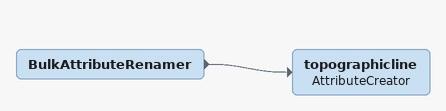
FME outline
BulkAttributeRenamer
    -> topographicline
topographicline: AttributeCreator
